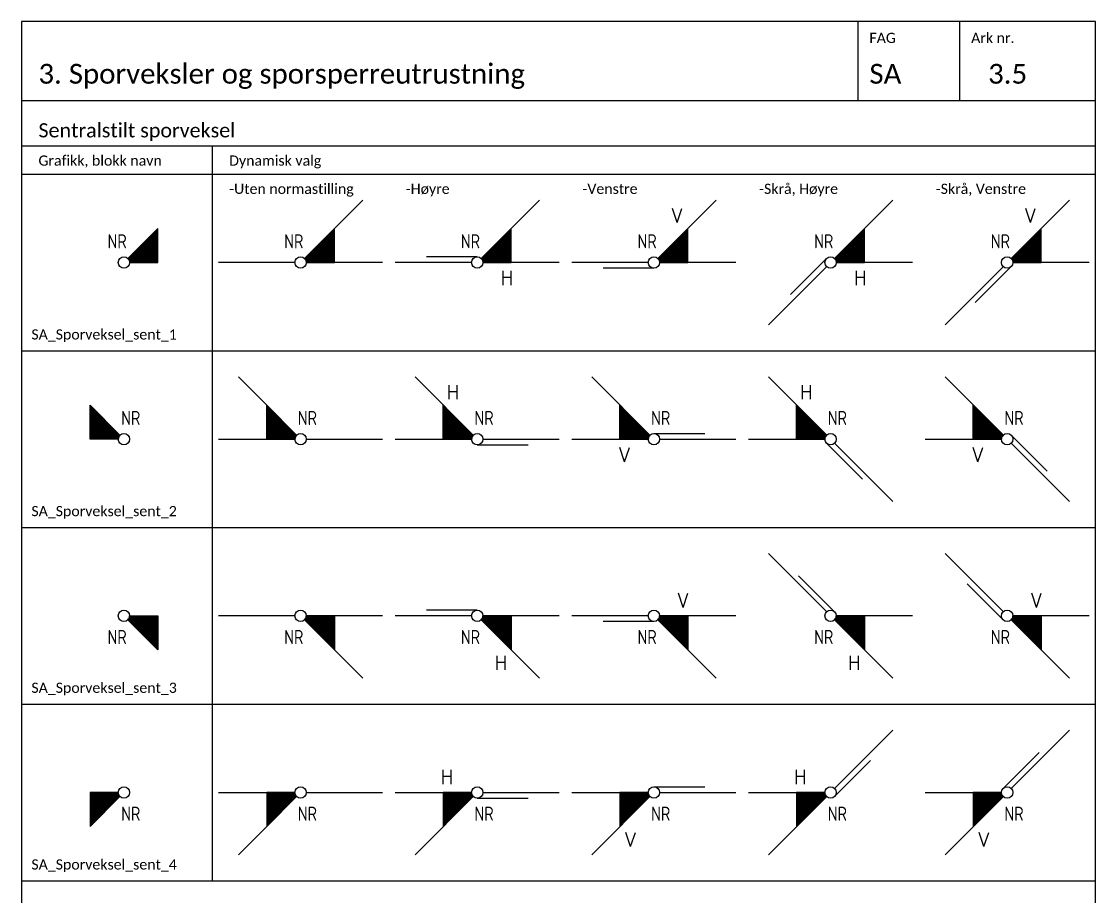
# Model space of a CAD drawing. Header units: millimetres. Extents: x -210 to 2500, y -2763 to 277.
# Drawn here: x 840 to 1030, y -491.8 to -337 of the extents above; entities that cross this region are included whole.
import ezdxf
from ezdxf.enums import TextEntityAlignment as Align

# ---------------------------------------------------------------- set-up
doc = ezdxf.new("R2010")
doc.units = ezdxf.units.MM
for name, color, linetype in [('RAMME', 5, 'Continuous'), ('RAMME SYMBOLER', 4, 'Continuous'), ('RAMME TEKST', 7, 'Continuous'), ('SIG-SPOR enlinje', 5, 'Continuous'), ('SIG-Sporveksler', 2, 'Continuous'), ('SIG_ATT_Tekst25', 2, 'Continuous')]:
    doc.layers.add(name, color=color, linetype=linetype)
doc.layers.add('Wipeout', color=7, linetype='Continuous', true_color=0xfffefd)
doc.styles.add('Calibri', font='calibri.ttf')
doc.styles.add('ISOCP', font='isocp.shx', dxfattribs={"width": 0.9})

# ---------------------------------------------------------------- blocks, each defined once
blk = doc.blocks.new('*U27')
at = {"linetype": 'ByBlock', "lineweight": -2}
h = blk.add_hatch(color=0, dxfattribs=at)
h.dxf.hatch_style = 1
edge = h.paths.add_edge_path()
edge.add_line((1, 0), (6, 0))
edge.add_line((6, 0), (6, 6))
edge.add_line((6, 6), (0.71, 0.71))
edge.add_arc((0, 0), 1, 0, 45, ccw=False)
at = {"color": 0, "linetype": 'ByBlock', "lineweight": -2}
for points in [[(1, 0), (6, 0), (6, 6), (0.71, 0.71, -0.198912), (1, 0)], [(1.1, 0.1), (5.9, 0.1), (5.9, 5.76), (0.85, 0.7, -0.151986)], [(1.18, 0.2), (5.8, 0.2), (5.8, 5.52), (0.98, 0.7, -0.113104)], [(1.26, 0.3), (5.7, 0.3), (5.7, 5.28), (1.11, 0.68, -0.080086)], [(1.34, 0.4), (5.6, 0.4), (5.6, 5.03), (1.23, 0.67, -0.051519)], [(1.41, 0.5), (5.5, 0.5), (5.5, 4.79), (1.35, 0.65, -0.026437)], [(1.48, 0.6), (5.4, 0.6), (5.4, 4.55), (1.47, 0.62, -0.004151)]]:
    blk.add_lwpolyline(points, format="xyb", close=True, dxfattribs=at)
for points in [[(1.69, 0.7), (5.3, 0.7), (5.3, 4.31)], [(1.93, 0.8), (5.2, 0.8), (5.2, 4.07)], [(2.17, 0.9), (5.1, 0.9), (5.1, 3.83)], [(2.41, 1), (5, 1), (5, 3.59)], [(2.66, 1.1), (4.9, 1.1), (4.9, 3.34)], [(2.9, 1.2), (4.8, 1.2), (4.8, 3.1)], [(3.14, 1.3), (4.7, 1.3), (4.7, 2.86)], [(3.38, 1.4), (4.6, 1.4), (4.6, 2.62)], [(3.62, 1.5), (4.5, 1.5), (4.5, 2.38)], [(3.86, 1.6), (4.4, 1.6), (4.4, 2.14)], [(4.1, 1.7), (4.3, 1.7), (4.3, 1.9)]]:
    blk.add_lwpolyline(points, close=True, dxfattribs=at)
blk = doc.blocks.new('*U293')
at = {"layer": 'SIG_ATT_Tekst25', "linetype": 'ByBlock', "lineweight": -2, "style": 'ISOCP', "width": 0.9}
blk.add_attdef('NR', text='', height=2.5, dxfattribs=at).set_placement((0.5, 2.5), align=Align.RIGHT)
blk.add_wipeout([(-1, 0), (-0.99, 0.13), (-0.97, 0.26), (-0.92, 0.38), (-0.87, 0.5), (-0.79, 0.61), (-0.71, 0.71), (-0.61, 0.79), (-0.5, 0.87), (-0.38, 0.92), (-0.26, 0.97), (-0.13, 0.99), (0, 1), (0.13, 0.99), (0.26, 0.97), (0.38, 0.92), (0.5, 0.87), (0.61, 0.79), (0.71, 0.71), (0.79, 0.61), (0.87, 0.5), (0.92, 0.38), (0.97, 0.26), (0.99, 0.13), (1, 0), (0.99, -0.13), (0.97, -0.26), (0.92, -0.38), (0.87, -0.5), (0.79, -0.61), (0.71, -0.71), (0.61, -0.79), (0.5, -0.87), (0.38, -0.92), (0.26, -0.97), (0.13, -0.99), (0, -1), (-0.13, -0.99), (-0.26, -0.97), (-0.38, -0.92), (-0.5, -0.87), (-0.61, -0.79), (-0.71, -0.71), (-0.79, -0.61), (-0.87, -0.5), (-0.92, -0.38), (-0.97, -0.26), (-0.99, -0.13)]).dxf.layer = 'Wipeout'
at = {"color": 0, "linetype": 'ByBlock', "lineweight": -2}
blk.add_circle((0, 0), 1, dxfattribs=at)
blk.add_blockref('*U27', (0, 0), dxfattribs=at)
blk = doc.blocks.new('*U289')
at = {"color": 0, "linetype": 'ByBlock', "lineweight": -2}
for p, q in [((4.61, -4), (4.61, -1.5)), ((6, -4), (6, -1.5)), ((4.61, -2.61), (6, -2.61))]:
    blk.add_line(p, q, dxfattribs=at)
at = {"layer": 'SIG_ATT_Tekst25', "linetype": 'ByBlock', "lineweight": -2, "style": 'ISOCP', "width": 0.9}
blk.add_attdef('NR', text='', height=2.5, dxfattribs=at).set_placement((0.5, 2.5), align=Align.RIGHT)
blk.add_wipeout([(-1, 0), (-0.99, 0.13), (-0.97, 0.26), (-0.92, 0.38), (-0.87, 0.5), (-0.79, 0.61), (-0.71, 0.71), (-0.61, 0.79), (-0.5, 0.87), (-0.38, 0.92), (-0.26, 0.97), (-0.13, 0.99), (0, 1), (0.13, 0.99), (0.26, 0.97), (0.38, 0.92), (0.5, 0.87), (0.61, 0.79), (0.71, 0.71), (0.79, 0.61), (0.87, 0.5), (0.92, 0.38), (0.97, 0.26), (0.99, 0.13), (1, 0), (0.99, -0.13), (0.97, -0.26), (0.92, -0.38), (0.87, -0.5), (0.79, -0.61), (0.71, -0.71), (0.61, -0.79), (0.5, -0.87), (0.38, -0.92), (0.26, -0.97), (0.13, -0.99), (0, -1), (-0.13, -0.99), (-0.26, -0.97), (-0.38, -0.92), (-0.5, -0.87), (-0.61, -0.79), (-0.71, -0.71), (-0.79, -0.61), (-0.87, -0.5), (-0.92, -0.38), (-0.97, -0.26), (-0.99, -0.13)]).dxf.layer = 'Wipeout'
at = {"color": 0, "linetype": 'ByBlock', "lineweight": -2}
blk.add_line((0, 1), (-9, 1), dxfattribs=at)
blk.add_circle((0, 0), 1, dxfattribs=at)
blk.add_blockref('*U27', (0, 0), dxfattribs=at)
blk = doc.blocks.new('*U290')
at = {"color": 0, "linetype": 'ByBlock', "lineweight": -2}
for q in [(3.27, 9.56), (4.94, 9.56)]:
    blk.add_line((4.11, 7.06), q, dxfattribs=at)
at = {"layer": 'SIG_ATT_Tekst25', "linetype": 'ByBlock', "lineweight": -2, "style": 'ISOCP', "width": 0.9}
blk.add_attdef('NR', text='', height=2.5, dxfattribs=at).set_placement((0.5, 2.5), align=Align.RIGHT)
blk.add_wipeout([(-1, 0), (-0.99, 0.13), (-0.97, 0.26), (-0.92, 0.38), (-0.87, 0.5), (-0.79, 0.61), (-0.71, 0.71), (-0.61, 0.79), (-0.5, 0.87), (-0.38, 0.92), (-0.26, 0.97), (-0.13, 0.99), (0, 1), (0.13, 0.99), (0.26, 0.97), (0.38, 0.92), (0.5, 0.87), (0.61, 0.79), (0.71, 0.71), (0.79, 0.61), (0.87, 0.5), (0.92, 0.38), (0.97, 0.26), (0.99, 0.13), (1, 0), (0.99, -0.13), (0.97, -0.26), (0.92, -0.38), (0.87, -0.5), (0.79, -0.61), (0.71, -0.71), (0.61, -0.79), (0.5, -0.87), (0.38, -0.92), (0.26, -0.97), (0.13, -0.99), (0, -1), (-0.13, -0.99), (-0.26, -0.97), (-0.38, -0.92), (-0.5, -0.87), (-0.61, -0.79), (-0.71, -0.71), (-0.79, -0.61), (-0.87, -0.5), (-0.92, -0.38), (-0.97, -0.26), (-0.99, -0.13)]).dxf.layer = 'Wipeout'
at = {"color": 0, "linetype": 'ByBlock', "lineweight": -2}
blk.add_line((0, -1), (-9, -1), dxfattribs=at)
blk.add_circle((0, 0), 1, dxfattribs=at)
blk.add_blockref('*U27', (0, 0), dxfattribs=at)
blk = doc.blocks.new('*U291')
at = {"color": 0, "linetype": 'ByBlock', "lineweight": -2}
for p, q in [((4.61, -4), (4.61, -1.5)), ((6, -4), (6, -1.5)), ((4.61, -2.61), (6, -2.61))]:
    blk.add_line(p, q, dxfattribs=at)
at = {"layer": 'SIG_ATT_Tekst25', "linetype": 'ByBlock', "lineweight": -2, "style": 'ISOCP', "width": 0.9}
blk.add_attdef('NR', text='', height=2.5, dxfattribs=at).set_placement((0.5, 2.5), align=Align.RIGHT)
blk.add_wipeout([(-1, 0), (-0.99, 0.13), (-0.97, 0.26), (-0.92, 0.38), (-0.87, 0.5), (-0.79, 0.61), (-0.71, 0.71), (-0.61, 0.79), (-0.5, 0.87), (-0.38, 0.92), (-0.26, 0.97), (-0.13, 0.99), (0, 1), (0.13, 0.99), (0.26, 0.97), (0.38, 0.92), (0.5, 0.87), (0.61, 0.79), (0.71, 0.71), (0.79, 0.61), (0.87, 0.5), (0.92, 0.38), (0.97, 0.26), (0.99, 0.13), (1, 0), (0.99, -0.13), (0.97, -0.26), (0.92, -0.38), (0.87, -0.5), (0.79, -0.61), (0.71, -0.71), (0.61, -0.79), (0.5, -0.87), (0.38, -0.92), (0.26, -0.97), (0.13, -0.99), (0, -1), (-0.13, -0.99), (-0.26, -0.97), (-0.38, -0.92), (-0.5, -0.87), (-0.61, -0.79), (-0.71, -0.71), (-0.79, -0.61), (-0.87, -0.5), (-0.92, -0.38), (-0.97, -0.26), (-0.99, -0.13)]).dxf.layer = 'Wipeout'
at = {"color": 0, "linetype": 'ByBlock', "lineweight": -2}
blk.add_line((-0.71, 0.71), (-7.07, -5.66), dxfattribs=at)
blk.add_circle((0, 0), 1, dxfattribs=at)
blk.add_blockref('*U27', (0, 0), dxfattribs=at)
blk = doc.blocks.new('*U292')
at = {"color": 0, "linetype": 'ByBlock', "lineweight": -2}
for q in [(3.27, 9.56), (4.94, 9.56)]:
    blk.add_line((4.11, 7.06), q, dxfattribs=at)
at = {"layer": 'SIG_ATT_Tekst25', "linetype": 'ByBlock', "lineweight": -2, "style": 'ISOCP', "width": 0.9}
blk.add_attdef('NR', text='', height=2.5, dxfattribs=at).set_placement((0.5, 2.5), align=Align.RIGHT)
blk.add_wipeout([(-1, 0), (-0.99, 0.13), (-0.97, 0.26), (-0.92, 0.38), (-0.87, 0.5), (-0.79, 0.61), (-0.71, 0.71), (-0.61, 0.79), (-0.5, 0.87), (-0.38, 0.92), (-0.26, 0.97), (-0.13, 0.99), (0, 1), (0.13, 0.99), (0.26, 0.97), (0.38, 0.92), (0.5, 0.87), (0.61, 0.79), (0.71, 0.71), (0.79, 0.61), (0.87, 0.5), (0.92, 0.38), (0.97, 0.26), (0.99, 0.13), (1, 0), (0.99, -0.13), (0.97, -0.26), (0.92, -0.38), (0.87, -0.5), (0.79, -0.61), (0.71, -0.71), (0.61, -0.79), (0.5, -0.87), (0.38, -0.92), (0.26, -0.97), (0.13, -0.99), (0, -1), (-0.13, -0.99), (-0.26, -0.97), (-0.38, -0.92), (-0.5, -0.87), (-0.61, -0.79), (-0.71, -0.71), (-0.79, -0.61), (-0.87, -0.5), (-0.92, -0.38), (-0.97, -0.26), (-0.99, -0.13)]).dxf.layer = 'Wipeout'
at = {"color": 0, "linetype": 'ByBlock', "lineweight": -2}
blk.add_line((0.71, -0.71), (-5.66, -7.07), dxfattribs=at)
blk.add_circle((0, 0), 1, dxfattribs=at)
blk.add_blockref('*U27', (0, 0), dxfattribs=at)
blk = doc.blocks.new('*U28')
at = {"linetype": 'ByBlock', "lineweight": -2}
h = blk.add_hatch(color=0, dxfattribs=at)
h.dxf.hatch_style = 1
edge = h.paths.add_edge_path()
edge.add_line((1, 0), (6, 0))
edge.add_line((6, 0), (6, 6))
edge.add_line((6, 6), (0.71, 0.71))
edge.add_arc((0, 0), 1, 0, 45, ccw=False)
at = {"color": 0, "linetype": 'ByBlock', "lineweight": -2}
for points in [[(1, 0), (6, 0), (6, 6), (0.71, 0.71, -0.198912), (1, 0)], [(1.1, 0.1), (5.9, 0.1), (5.9, 5.76), (0.85, 0.7, -0.151986)], [(1.18, 0.2), (5.8, 0.2), (5.8, 5.52), (0.98, 0.7, -0.113104)], [(1.26, 0.3), (5.7, 0.3), (5.7, 5.28), (1.11, 0.68, -0.080086)], [(1.34, 0.4), (5.6, 0.4), (5.6, 5.03), (1.23, 0.67, -0.051519)], [(1.41, 0.5), (5.5, 0.5), (5.5, 4.79), (1.35, 0.65, -0.026437)], [(1.48, 0.6), (5.4, 0.6), (5.4, 4.55), (1.47, 0.62, -0.004151)]]:
    blk.add_lwpolyline(points, format="xyb", close=True, dxfattribs=at)
for points in [[(1.69, 0.7), (5.3, 0.7), (5.3, 4.31)], [(1.93, 0.8), (5.2, 0.8), (5.2, 4.07)], [(2.17, 0.9), (5.1, 0.9), (5.1, 3.83)], [(2.41, 1), (5, 1), (5, 3.59)], [(2.66, 1.1), (4.9, 1.1), (4.9, 3.34)], [(2.9, 1.2), (4.8, 1.2), (4.8, 3.1)], [(3.14, 1.3), (4.7, 1.3), (4.7, 2.86)], [(3.38, 1.4), (4.6, 1.4), (4.6, 2.62)], [(3.62, 1.5), (4.5, 1.5), (4.5, 2.38)], [(3.86, 1.6), (4.4, 1.6), (4.4, 2.14)], [(4.1, 1.7), (4.3, 1.7), (4.3, 1.9)]]:
    blk.add_lwpolyline(points, close=True, dxfattribs=at)
blk = doc.blocks.new('*U298')
at = {"layer": 'SIG_ATT_Tekst25', "linetype": 'ByBlock', "lineweight": -2, "style": 'ISOCP', "width": 0.9}
blk.add_attdef('NR', (-0.5, 2.5), '', height=2.5, dxfattribs=at)
blk.add_wipeout([(-1, 0), (-0.99, 0.13), (-0.97, 0.26), (-0.92, 0.38), (-0.87, 0.5), (-0.79, 0.61), (-0.71, 0.71), (-0.61, 0.79), (-0.5, 0.87), (-0.38, 0.92), (-0.26, 0.97), (-0.13, 0.99), (0, 1), (0.13, 0.99), (0.26, 0.97), (0.38, 0.92), (0.5, 0.87), (0.61, 0.79), (0.71, 0.71), (0.79, 0.61), (0.87, 0.5), (0.92, 0.38), (0.97, 0.26), (0.99, 0.13), (1, 0), (0.99, -0.13), (0.97, -0.26), (0.92, -0.38), (0.87, -0.5), (0.79, -0.61), (0.71, -0.71), (0.61, -0.79), (0.5, -0.87), (0.38, -0.92), (0.26, -0.97), (0.13, -0.99), (0, -1), (-0.13, -0.99), (-0.26, -0.97), (-0.38, -0.92), (-0.5, -0.87), (-0.61, -0.79), (-0.71, -0.71), (-0.79, -0.61), (-0.87, -0.5), (-0.92, -0.38), (-0.97, -0.26), (-0.99, -0.13)]).dxf.layer = 'Wipeout'
at = {"color": 0, "linetype": 'ByBlock', "lineweight": -2}
blk.add_circle((0, 0), 1, dxfattribs=at)
at = {"color": 0, "linetype": 'ByBlock', "lineweight": -2, "xscale": -1}
blk.add_blockref('*U28', (0, 0), dxfattribs=at)
blk = doc.blocks.new('*U297')
at = {"color": 0, "linetype": 'ByBlock', "lineweight": -2}
for p, q in [((-4.94, 7.06), (-4.94, 9.56)), ((-3.55, 7.06), (-3.55, 9.56)), ((-4.94, 8.45), (-3.55, 8.45))]:
    blk.add_line(p, q, dxfattribs=at)
at = {"layer": 'SIG_ATT_Tekst25', "linetype": 'ByBlock', "lineweight": -2, "style": 'ISOCP', "width": 0.9}
blk.add_attdef('NR', (-0.5, 2.5), '', height=2.5, dxfattribs=at)
blk.add_wipeout([(-1, 0), (-0.99, 0.13), (-0.97, 0.26), (-0.92, 0.38), (-0.87, 0.5), (-0.79, 0.61), (-0.71, 0.71), (-0.61, 0.79), (-0.5, 0.87), (-0.38, 0.92), (-0.26, 0.97), (-0.13, 0.99), (0, 1), (0.13, 0.99), (0.26, 0.97), (0.38, 0.92), (0.5, 0.87), (0.61, 0.79), (0.71, 0.71), (0.79, 0.61), (0.87, 0.5), (0.92, 0.38), (0.97, 0.26), (0.99, 0.13), (1, 0), (0.99, -0.13), (0.97, -0.26), (0.92, -0.38), (0.87, -0.5), (0.79, -0.61), (0.71, -0.71), (0.61, -0.79), (0.5, -0.87), (0.38, -0.92), (0.26, -0.97), (0.13, -0.99), (0, -1), (-0.13, -0.99), (-0.26, -0.97), (-0.38, -0.92), (-0.5, -0.87), (-0.61, -0.79), (-0.71, -0.71), (-0.79, -0.61), (-0.87, -0.5), (-0.92, -0.38), (-0.97, -0.26), (-0.99, -0.13)]).dxf.layer = 'Wipeout'
at = {"color": 0, "linetype": 'ByBlock', "lineweight": -2}
blk.add_line((0, -1), (9, -1), dxfattribs=at)
blk.add_circle((0, 0), 1, dxfattribs=at)
at = {"color": 0, "linetype": 'ByBlock', "lineweight": -2, "xscale": -1}
blk.add_blockref('*U28', (0, 0), dxfattribs=at)
blk = doc.blocks.new('*U296')
at = {"color": 0, "linetype": 'ByBlock', "lineweight": -2}
for q in [(-6, -1.5), (-4.33, -1.5)]:
    blk.add_line((-5.17, -4), q, dxfattribs=at)
at = {"layer": 'SIG_ATT_Tekst25', "linetype": 'ByBlock', "lineweight": -2, "style": 'ISOCP', "width": 0.9}
blk.add_attdef('NR', (-0.5, 2.5), '', height=2.5, dxfattribs=at)
blk.add_wipeout([(-1, 0), (-0.99, 0.13), (-0.97, 0.26), (-0.92, 0.38), (-0.87, 0.5), (-0.79, 0.61), (-0.71, 0.71), (-0.61, 0.79), (-0.5, 0.87), (-0.38, 0.92), (-0.26, 0.97), (-0.13, 0.99), (0, 1), (0.13, 0.99), (0.26, 0.97), (0.38, 0.92), (0.5, 0.87), (0.61, 0.79), (0.71, 0.71), (0.79, 0.61), (0.87, 0.5), (0.92, 0.38), (0.97, 0.26), (0.99, 0.13), (1, 0), (0.99, -0.13), (0.97, -0.26), (0.92, -0.38), (0.87, -0.5), (0.79, -0.61), (0.71, -0.71), (0.61, -0.79), (0.5, -0.87), (0.38, -0.92), (0.26, -0.97), (0.13, -0.99), (0, -1), (-0.13, -0.99), (-0.26, -0.97), (-0.38, -0.92), (-0.5, -0.87), (-0.61, -0.79), (-0.71, -0.71), (-0.79, -0.61), (-0.87, -0.5), (-0.92, -0.38), (-0.97, -0.26), (-0.99, -0.13)]).dxf.layer = 'Wipeout'
at = {"color": 0, "linetype": 'ByBlock', "lineweight": -2}
blk.add_line((0, 1), (9, 1), dxfattribs=at)
blk.add_circle((0, 0), 1, dxfattribs=at)
at = {"color": 0, "linetype": 'ByBlock', "lineweight": -2, "xscale": -1}
blk.add_blockref('*U28', (0, 0), dxfattribs=at)
blk = doc.blocks.new('*U295')
at = {"color": 0, "linetype": 'ByBlock', "lineweight": -2}
for p, q in [((-4.94, 7.06), (-4.94, 9.56)), ((-3.55, 7.06), (-3.55, 9.56)), ((-4.94, 8.45), (-3.55, 8.45))]:
    blk.add_line(p, q, dxfattribs=at)
at = {"layer": 'SIG_ATT_Tekst25', "linetype": 'ByBlock', "lineweight": -2, "style": 'ISOCP', "width": 0.9}
blk.add_attdef('NR', (-0.5, 2.5), '', height=2.5, dxfattribs=at)
blk.add_wipeout([(-1, 0), (-0.99, 0.13), (-0.97, 0.26), (-0.92, 0.38), (-0.87, 0.5), (-0.79, 0.61), (-0.71, 0.71), (-0.61, 0.79), (-0.5, 0.87), (-0.38, 0.92), (-0.26, 0.97), (-0.13, 0.99), (0, 1), (0.13, 0.99), (0.26, 0.97), (0.38, 0.92), (0.5, 0.87), (0.61, 0.79), (0.71, 0.71), (0.79, 0.61), (0.87, 0.5), (0.92, 0.38), (0.97, 0.26), (0.99, 0.13), (1, 0), (0.99, -0.13), (0.97, -0.26), (0.92, -0.38), (0.87, -0.5), (0.79, -0.61), (0.71, -0.71), (0.61, -0.79), (0.5, -0.87), (0.38, -0.92), (0.26, -0.97), (0.13, -0.99), (0, -1), (-0.13, -0.99), (-0.26, -0.97), (-0.38, -0.92), (-0.5, -0.87), (-0.61, -0.79), (-0.71, -0.71), (-0.79, -0.61), (-0.87, -0.5), (-0.92, -0.38), (-0.97, -0.26), (-0.99, -0.13)]).dxf.layer = 'Wipeout'
at = {"color": 0, "linetype": 'ByBlock', "lineweight": -2}
blk.add_line((-0.71, -0.71), (5.66, -7.07), dxfattribs=at)
blk.add_circle((0, 0), 1, dxfattribs=at)
at = {"color": 0, "linetype": 'ByBlock', "lineweight": -2, "xscale": -1}
blk.add_blockref('*U28', (0, 0), dxfattribs=at)
blk = doc.blocks.new('*U294')
at = {"color": 0, "linetype": 'ByBlock', "lineweight": -2}
for q in [(-6, -1.5), (-4.33, -1.5)]:
    blk.add_line((-5.17, -4), q, dxfattribs=at)
at = {"layer": 'SIG_ATT_Tekst25', "linetype": 'ByBlock', "lineweight": -2, "style": 'ISOCP', "width": 0.9}
blk.add_attdef('NR', (-0.5, 2.5), '', height=2.5, dxfattribs=at)
blk.add_wipeout([(-1, 0), (-0.99, 0.13), (-0.97, 0.26), (-0.92, 0.38), (-0.87, 0.5), (-0.79, 0.61), (-0.71, 0.71), (-0.61, 0.79), (-0.5, 0.87), (-0.38, 0.92), (-0.26, 0.97), (-0.13, 0.99), (0, 1), (0.13, 0.99), (0.26, 0.97), (0.38, 0.92), (0.5, 0.87), (0.61, 0.79), (0.71, 0.71), (0.79, 0.61), (0.87, 0.5), (0.92, 0.38), (0.97, 0.26), (0.99, 0.13), (1, 0), (0.99, -0.13), (0.97, -0.26), (0.92, -0.38), (0.87, -0.5), (0.79, -0.61), (0.71, -0.71), (0.61, -0.79), (0.5, -0.87), (0.38, -0.92), (0.26, -0.97), (0.13, -0.99), (0, -1), (-0.13, -0.99), (-0.26, -0.97), (-0.38, -0.92), (-0.5, -0.87), (-0.61, -0.79), (-0.71, -0.71), (-0.79, -0.61), (-0.87, -0.5), (-0.92, -0.38), (-0.97, -0.26), (-0.99, -0.13)]).dxf.layer = 'Wipeout'
at = {"color": 0, "linetype": 'ByBlock', "lineweight": -2}
blk.add_line((0.71, 0.71), (7.07, -5.66), dxfattribs=at)
blk.add_circle((0, 0), 1, dxfattribs=at)
at = {"color": 0, "linetype": 'ByBlock', "lineweight": -2, "xscale": -1}
blk.add_blockref('*U28', (0, 0), dxfattribs=at)
blk = doc.blocks.new('*U29')
at = {"linetype": 'ByBlock', "lineweight": -2}
h = blk.add_hatch(color=0, dxfattribs=at)
h.dxf.hatch_style = 1
edge = h.paths.add_edge_path()
edge.add_line((1, 0), (6, 0))
edge.add_line((6, 0), (6, 6))
edge.add_line((6, 6), (0.71, 0.71))
edge.add_arc((0, 0), 1, 0, 45, ccw=False)
at = {"color": 0, "linetype": 'ByBlock', "lineweight": -2}
for points in [[(1, 0), (6, 0), (6, 6), (0.71, 0.71, -0.198912), (1, 0)], [(1.1, 0.1), (5.9, 0.1), (5.9, 5.76), (0.85, 0.7, -0.151986)], [(1.18, 0.2), (5.8, 0.2), (5.8, 5.52), (0.98, 0.7, -0.113104)], [(1.26, 0.3), (5.7, 0.3), (5.7, 5.28), (1.11, 0.68, -0.080086)], [(1.34, 0.4), (5.6, 0.4), (5.6, 5.03), (1.23, 0.67, -0.051519)], [(1.41, 0.5), (5.5, 0.5), (5.5, 4.79), (1.35, 0.65, -0.026437)], [(1.48, 0.6), (5.4, 0.6), (5.4, 4.55), (1.47, 0.62, -0.004151)]]:
    blk.add_lwpolyline(points, format="xyb", close=True, dxfattribs=at)
for points in [[(1.69, 0.7), (5.3, 0.7), (5.3, 4.31)], [(1.93, 0.8), (5.2, 0.8), (5.2, 4.07)], [(2.17, 0.9), (5.1, 0.9), (5.1, 3.83)], [(2.41, 1), (5, 1), (5, 3.59)], [(2.66, 1.1), (4.9, 1.1), (4.9, 3.34)], [(2.9, 1.2), (4.8, 1.2), (4.8, 3.1)], [(3.14, 1.3), (4.7, 1.3), (4.7, 2.86)], [(3.38, 1.4), (4.6, 1.4), (4.6, 2.62)], [(3.62, 1.5), (4.5, 1.5), (4.5, 2.38)], [(3.86, 1.6), (4.4, 1.6), (4.4, 2.14)], [(4.1, 1.7), (4.3, 1.7), (4.3, 1.9)]]:
    blk.add_lwpolyline(points, close=True, dxfattribs=at)
blk = doc.blocks.new('*U303')
at = {"layer": 'SIG_ATT_Tekst25', "linetype": 'ByBlock', "lineweight": -2, "style": 'ISOCP', "width": 0.9}
blk.add_attdef('NR', text='', height=2.5, dxfattribs=at).set_placement((0.5, -5), align=Align.RIGHT)
blk.add_wipeout([(-1, 0), (-0.99, 0.13), (-0.97, 0.26), (-0.92, 0.38), (-0.87, 0.5), (-0.79, 0.61), (-0.71, 0.71), (-0.61, 0.79), (-0.5, 0.87), (-0.38, 0.92), (-0.26, 0.97), (-0.13, 0.99), (0, 1), (0.13, 0.99), (0.26, 0.97), (0.38, 0.92), (0.5, 0.87), (0.61, 0.79), (0.71, 0.71), (0.79, 0.61), (0.87, 0.5), (0.92, 0.38), (0.97, 0.26), (0.99, 0.13), (1, 0), (0.99, -0.13), (0.97, -0.26), (0.92, -0.38), (0.87, -0.5), (0.79, -0.61), (0.71, -0.71), (0.61, -0.79), (0.5, -0.87), (0.38, -0.92), (0.26, -0.97), (0.13, -0.99), (0, -1), (-0.13, -0.99), (-0.26, -0.97), (-0.38, -0.92), (-0.5, -0.87), (-0.61, -0.79), (-0.71, -0.71), (-0.79, -0.61), (-0.87, -0.5), (-0.92, -0.38), (-0.97, -0.26), (-0.99, -0.13)]).dxf.layer = 'Wipeout'
at = {"color": 0, "linetype": 'ByBlock', "lineweight": -2}
blk.add_circle((0, 0), 1, dxfattribs=at)
at = {"color": 0, "linetype": 'ByBlock', "lineweight": -2, "xscale": -1, "rotation": 180}
blk.add_blockref('*U29', (0, 0), dxfattribs=at)
blk = doc.blocks.new('*U300')
at = {"color": 0, "linetype": 'ByBlock', "lineweight": -2}
for p, q in [((3.55, -9.56), (3.55, -7.06)), ((4.94, -9.56), (4.94, -7.06)), ((3.55, -8.17), (4.94, -8.17))]:
    blk.add_line(p, q, dxfattribs=at)
at = {"layer": 'SIG_ATT_Tekst25', "linetype": 'ByBlock', "lineweight": -2, "style": 'ISOCP', "width": 0.9}
blk.add_attdef('NR', text='', height=2.5, dxfattribs=at).set_placement((0.5, -5), align=Align.RIGHT)
blk.add_wipeout([(-1, 0), (-0.99, 0.13), (-0.97, 0.26), (-0.92, 0.38), (-0.87, 0.5), (-0.79, 0.61), (-0.71, 0.71), (-0.61, 0.79), (-0.5, 0.87), (-0.38, 0.92), (-0.26, 0.97), (-0.13, 0.99), (0, 1), (0.13, 0.99), (0.26, 0.97), (0.38, 0.92), (0.5, 0.87), (0.61, 0.79), (0.71, 0.71), (0.79, 0.61), (0.87, 0.5), (0.92, 0.38), (0.97, 0.26), (0.99, 0.13), (1, 0), (0.99, -0.13), (0.97, -0.26), (0.92, -0.38), (0.87, -0.5), (0.79, -0.61), (0.71, -0.71), (0.61, -0.79), (0.5, -0.87), (0.38, -0.92), (0.26, -0.97), (0.13, -0.99), (0, -1), (-0.13, -0.99), (-0.26, -0.97), (-0.38, -0.92), (-0.5, -0.87), (-0.61, -0.79), (-0.71, -0.71), (-0.79, -0.61), (-0.87, -0.5), (-0.92, -0.38), (-0.97, -0.26), (-0.99, -0.13)]).dxf.layer = 'Wipeout'
at = {"color": 0, "linetype": 'ByBlock', "lineweight": -2}
blk.add_line((0, 1), (-9, 1), dxfattribs=at)
blk.add_circle((0, 0), 1, dxfattribs=at)
at = {"color": 0, "linetype": 'ByBlock', "lineweight": -2, "xscale": -1, "rotation": 180}
blk.add_blockref('*U29', (0, 0), dxfattribs=at)
blk = doc.blocks.new('*U299')
at = {"color": 0, "linetype": 'ByBlock', "lineweight": -2}
for q in [(4.33, 4), (6, 4)]:
    blk.add_line((5.17, 1.5), q, dxfattribs=at)
at = {"layer": 'SIG_ATT_Tekst25', "linetype": 'ByBlock', "lineweight": -2, "style": 'ISOCP', "width": 0.9}
blk.add_attdef('NR', text='', height=2.5, dxfattribs=at).set_placement((0.5, -5), align=Align.RIGHT)
blk.add_wipeout([(-1, 0), (-0.99, 0.13), (-0.97, 0.26), (-0.92, 0.38), (-0.87, 0.5), (-0.79, 0.61), (-0.71, 0.71), (-0.61, 0.79), (-0.5, 0.87), (-0.38, 0.92), (-0.26, 0.97), (-0.13, 0.99), (0, 1), (0.13, 0.99), (0.26, 0.97), (0.38, 0.92), (0.5, 0.87), (0.61, 0.79), (0.71, 0.71), (0.79, 0.61), (0.87, 0.5), (0.92, 0.38), (0.97, 0.26), (0.99, 0.13), (1, 0), (0.99, -0.13), (0.97, -0.26), (0.92, -0.38), (0.87, -0.5), (0.79, -0.61), (0.71, -0.71), (0.61, -0.79), (0.5, -0.87), (0.38, -0.92), (0.26, -0.97), (0.13, -0.99), (0, -1), (-0.13, -0.99), (-0.26, -0.97), (-0.38, -0.92), (-0.5, -0.87), (-0.61, -0.79), (-0.71, -0.71), (-0.79, -0.61), (-0.87, -0.5), (-0.92, -0.38), (-0.97, -0.26), (-0.99, -0.13)]).dxf.layer = 'Wipeout'
at = {"color": 0, "linetype": 'ByBlock', "lineweight": -2}
blk.add_line((0, -1), (-9, -1), dxfattribs=at)
blk.add_circle((0, 0), 1, dxfattribs=at)
at = {"color": 0, "linetype": 'ByBlock', "lineweight": -2, "xscale": -1, "rotation": 180}
blk.add_blockref('*U29', (0, 0), dxfattribs=at)
blk = doc.blocks.new('*U301')
at = {"color": 0, "linetype": 'ByBlock', "lineweight": -2}
for p, q in [((3.55, -9.56), (3.55, -7.06)), ((4.94, -9.56), (4.94, -7.06)), ((3.55, -8.17), (4.94, -8.17))]:
    blk.add_line(p, q, dxfattribs=at)
at = {"layer": 'SIG_ATT_Tekst25', "linetype": 'ByBlock', "lineweight": -2, "style": 'ISOCP', "width": 0.9}
blk.add_attdef('NR', text='', height=2.5, dxfattribs=at).set_placement((0.5, -5), align=Align.RIGHT)
blk.add_wipeout([(-1, 0), (-0.99, 0.13), (-0.97, 0.26), (-0.92, 0.38), (-0.87, 0.5), (-0.79, 0.61), (-0.71, 0.71), (-0.61, 0.79), (-0.5, 0.87), (-0.38, 0.92), (-0.26, 0.97), (-0.13, 0.99), (0, 1), (0.13, 0.99), (0.26, 0.97), (0.38, 0.92), (0.5, 0.87), (0.61, 0.79), (0.71, 0.71), (0.79, 0.61), (0.87, 0.5), (0.92, 0.38), (0.97, 0.26), (0.99, 0.13), (1, 0), (0.99, -0.13), (0.97, -0.26), (0.92, -0.38), (0.87, -0.5), (0.79, -0.61), (0.71, -0.71), (0.61, -0.79), (0.5, -0.87), (0.38, -0.92), (0.26, -0.97), (0.13, -0.99), (0, -1), (-0.13, -0.99), (-0.26, -0.97), (-0.38, -0.92), (-0.5, -0.87), (-0.61, -0.79), (-0.71, -0.71), (-0.79, -0.61), (-0.87, -0.5), (-0.92, -0.38), (-0.97, -0.26), (-0.99, -0.13)]).dxf.layer = 'Wipeout'
at = {"color": 0, "linetype": 'ByBlock', "lineweight": -2}
blk.add_line((0.71, 0.71), (-5.66, 7.07), dxfattribs=at)
blk.add_circle((0, 0), 1, dxfattribs=at)
at = {"color": 0, "linetype": 'ByBlock', "lineweight": -2, "xscale": -1, "rotation": 180}
blk.add_blockref('*U29', (0, 0), dxfattribs=at)
blk = doc.blocks.new('*U302')
at = {"color": 0, "linetype": 'ByBlock', "lineweight": -2}
for q in [(4.33, 4), (6, 4)]:
    blk.add_line((5.17, 1.5), q, dxfattribs=at)
at = {"layer": 'SIG_ATT_Tekst25', "linetype": 'ByBlock', "lineweight": -2, "style": 'ISOCP', "width": 0.9}
blk.add_attdef('NR', text='', height=2.5, dxfattribs=at).set_placement((0.5, -5), align=Align.RIGHT)
blk.add_wipeout([(-1, 0), (-0.99, 0.13), (-0.97, 0.26), (-0.92, 0.38), (-0.87, 0.5), (-0.79, 0.61), (-0.71, 0.71), (-0.61, 0.79), (-0.5, 0.87), (-0.38, 0.92), (-0.26, 0.97), (-0.13, 0.99), (0, 1), (0.13, 0.99), (0.26, 0.97), (0.38, 0.92), (0.5, 0.87), (0.61, 0.79), (0.71, 0.71), (0.79, 0.61), (0.87, 0.5), (0.92, 0.38), (0.97, 0.26), (0.99, 0.13), (1, 0), (0.99, -0.13), (0.97, -0.26), (0.92, -0.38), (0.87, -0.5), (0.79, -0.61), (0.71, -0.71), (0.61, -0.79), (0.5, -0.87), (0.38, -0.92), (0.26, -0.97), (0.13, -0.99), (0, -1), (-0.13, -0.99), (-0.26, -0.97), (-0.38, -0.92), (-0.5, -0.87), (-0.61, -0.79), (-0.71, -0.71), (-0.79, -0.61), (-0.87, -0.5), (-0.92, -0.38), (-0.97, -0.26), (-0.99, -0.13)]).dxf.layer = 'Wipeout'
at = {"color": 0, "linetype": 'ByBlock', "lineweight": -2}
blk.add_line((-0.71, -0.71), (-7.07, 5.66), dxfattribs=at)
blk.add_circle((0, 0), 1, dxfattribs=at)
at = {"color": 0, "linetype": 'ByBlock', "lineweight": -2, "xscale": -1, "rotation": 180}
blk.add_blockref('*U29', (0, 0), dxfattribs=at)
blk = doc.blocks.new('*U30')
at = {"linetype": 'ByBlock', "lineweight": -2}
h = blk.add_hatch(color=0, dxfattribs=at)
h.dxf.hatch_style = 1
edge = h.paths.add_edge_path()
edge.add_line((1, 0), (6, 0))
edge.add_line((6, 0), (6, 6))
edge.add_line((6, 6), (0.71, 0.71))
edge.add_arc((0, 0), 1, 0, 45, ccw=False)
at = {"color": 0, "linetype": 'ByBlock', "lineweight": -2}
for points in [[(1, 0), (6, 0), (6, 6), (0.71, 0.71, -0.198912), (1, 0)], [(1.1, 0.1), (5.9, 0.1), (5.9, 5.76), (0.85, 0.7, -0.151986)], [(1.18, 0.2), (5.8, 0.2), (5.8, 5.52), (0.98, 0.7, -0.113104)], [(1.26, 0.3), (5.7, 0.3), (5.7, 5.28), (1.11, 0.68, -0.080086)], [(1.34, 0.4), (5.6, 0.4), (5.6, 5.03), (1.23, 0.67, -0.051519)], [(1.41, 0.5), (5.5, 0.5), (5.5, 4.79), (1.35, 0.65, -0.026437)], [(1.48, 0.6), (5.4, 0.6), (5.4, 4.55), (1.47, 0.62, -0.004151)]]:
    blk.add_lwpolyline(points, format="xyb", close=True, dxfattribs=at)
for points in [[(1.69, 0.7), (5.3, 0.7), (5.3, 4.31)], [(1.93, 0.8), (5.2, 0.8), (5.2, 4.07)], [(2.17, 0.9), (5.1, 0.9), (5.1, 3.83)], [(2.41, 1), (5, 1), (5, 3.59)], [(2.66, 1.1), (4.9, 1.1), (4.9, 3.34)], [(2.9, 1.2), (4.8, 1.2), (4.8, 3.1)], [(3.14, 1.3), (4.7, 1.3), (4.7, 2.86)], [(3.38, 1.4), (4.6, 1.4), (4.6, 2.62)], [(3.62, 1.5), (4.5, 1.5), (4.5, 2.38)], [(3.86, 1.6), (4.4, 1.6), (4.4, 2.14)], [(4.1, 1.7), (4.3, 1.7), (4.3, 1.9)]]:
    blk.add_lwpolyline(points, close=True, dxfattribs=at)
blk = doc.blocks.new('*U308')
at = {"layer": 'SIG_ATT_Tekst25', "linetype": 'ByBlock', "lineweight": -2, "style": 'ISOCP', "width": 0.9}
blk.add_attdef('NR', (-0.5, -5), '', height=2.5, dxfattribs=at)
blk.add_wipeout([(-1, 0), (-0.99, 0.13), (-0.97, 0.26), (-0.92, 0.38), (-0.87, 0.5), (-0.79, 0.61), (-0.71, 0.71), (-0.61, 0.79), (-0.5, 0.87), (-0.38, 0.92), (-0.26, 0.97), (-0.13, 0.99), (0, 1), (0.13, 0.99), (0.26, 0.97), (0.38, 0.92), (0.5, 0.87), (0.61, 0.79), (0.71, 0.71), (0.79, 0.61), (0.87, 0.5), (0.92, 0.38), (0.97, 0.26), (0.99, 0.13), (1, 0), (0.99, -0.13), (0.97, -0.26), (0.92, -0.38), (0.87, -0.5), (0.79, -0.61), (0.71, -0.71), (0.61, -0.79), (0.5, -0.87), (0.38, -0.92), (0.26, -0.97), (0.13, -0.99), (0, -1), (-0.13, -0.99), (-0.26, -0.97), (-0.38, -0.92), (-0.5, -0.87), (-0.61, -0.79), (-0.71, -0.71), (-0.79, -0.61), (-0.87, -0.5), (-0.92, -0.38), (-0.97, -0.26), (-0.99, -0.13)]).dxf.layer = 'Wipeout'
at = {"color": 0, "linetype": 'ByBlock', "lineweight": -2}
blk.add_circle((0, 0), 1, dxfattribs=at)
at = {"color": 0, "linetype": 'ByBlock', "lineweight": -2, "rotation": 180}
blk.add_blockref('*U30', (0, 0), dxfattribs=at)
blk = doc.blocks.new('*U307')
at = {"color": 0, "linetype": 'ByBlock', "lineweight": -2}
for p, q in [((-6, 1.5), (-6, 4)), ((-4.61, 1.5), (-4.61, 4)), ((-6, 2.89), (-4.61, 2.89))]:
    blk.add_line(p, q, dxfattribs=at)
at = {"layer": 'SIG_ATT_Tekst25', "linetype": 'ByBlock', "lineweight": -2, "style": 'ISOCP', "width": 0.9}
blk.add_attdef('NR', (-0.5, -5), '', height=2.5, dxfattribs=at)
blk.add_wipeout([(-1, 0), (-0.99, 0.13), (-0.97, 0.26), (-0.92, 0.38), (-0.87, 0.5), (-0.79, 0.61), (-0.71, 0.71), (-0.61, 0.79), (-0.5, 0.87), (-0.38, 0.92), (-0.26, 0.97), (-0.13, 0.99), (0, 1), (0.13, 0.99), (0.26, 0.97), (0.38, 0.92), (0.5, 0.87), (0.61, 0.79), (0.71, 0.71), (0.79, 0.61), (0.87, 0.5), (0.92, 0.38), (0.97, 0.26), (0.99, 0.13), (1, 0), (0.99, -0.13), (0.97, -0.26), (0.92, -0.38), (0.87, -0.5), (0.79, -0.61), (0.71, -0.71), (0.61, -0.79), (0.5, -0.87), (0.38, -0.92), (0.26, -0.97), (0.13, -0.99), (0, -1), (-0.13, -0.99), (-0.26, -0.97), (-0.38, -0.92), (-0.5, -0.87), (-0.61, -0.79), (-0.71, -0.71), (-0.79, -0.61), (-0.87, -0.5), (-0.92, -0.38), (-0.97, -0.26), (-0.99, -0.13)]).dxf.layer = 'Wipeout'
at = {"color": 0, "linetype": 'ByBlock', "lineweight": -2}
blk.add_line((0, -1), (9, -1), dxfattribs=at)
blk.add_circle((0, 0), 1, dxfattribs=at)
at = {"color": 0, "linetype": 'ByBlock', "lineweight": -2, "rotation": 180}
blk.add_blockref('*U30', (0, 0), dxfattribs=at)
blk = doc.blocks.new('*U306')
at = {"color": 0, "linetype": 'ByBlock', "lineweight": -2}
for q in [(-4.94, -7.06), (-3.27, -7.06)]:
    blk.add_line((-4.11, -9.56), q, dxfattribs=at)
at = {"layer": 'SIG_ATT_Tekst25', "linetype": 'ByBlock', "lineweight": -2, "style": 'ISOCP', "width": 0.9}
blk.add_attdef('NR', (-0.5, -5), '', height=2.5, dxfattribs=at)
blk.add_wipeout([(-1, 0), (-0.99, 0.13), (-0.97, 0.26), (-0.92, 0.38), (-0.87, 0.5), (-0.79, 0.61), (-0.71, 0.71), (-0.61, 0.79), (-0.5, 0.87), (-0.38, 0.92), (-0.26, 0.97), (-0.13, 0.99), (0, 1), (0.13, 0.99), (0.26, 0.97), (0.38, 0.92), (0.5, 0.87), (0.61, 0.79), (0.71, 0.71), (0.79, 0.61), (0.87, 0.5), (0.92, 0.38), (0.97, 0.26), (0.99, 0.13), (1, 0), (0.99, -0.13), (0.97, -0.26), (0.92, -0.38), (0.87, -0.5), (0.79, -0.61), (0.71, -0.71), (0.61, -0.79), (0.5, -0.87), (0.38, -0.92), (0.26, -0.97), (0.13, -0.99), (0, -1), (-0.13, -0.99), (-0.26, -0.97), (-0.38, -0.92), (-0.5, -0.87), (-0.61, -0.79), (-0.71, -0.71), (-0.79, -0.61), (-0.87, -0.5), (-0.92, -0.38), (-0.97, -0.26), (-0.99, -0.13)]).dxf.layer = 'Wipeout'
at = {"color": 0, "linetype": 'ByBlock', "lineweight": -2}
blk.add_line((0, 1), (9, 1), dxfattribs=at)
blk.add_circle((0, 0), 1, dxfattribs=at)
at = {"color": 0, "linetype": 'ByBlock', "lineweight": -2, "rotation": 180}
blk.add_blockref('*U30', (0, 0), dxfattribs=at)
blk = doc.blocks.new('*U305')
at = {"color": 0, "linetype": 'ByBlock', "lineweight": -2}
for p, q in [((-6, 1.5), (-6, 4)), ((-4.61, 1.5), (-4.61, 4)), ((-6, 2.89), (-4.61, 2.89))]:
    blk.add_line(p, q, dxfattribs=at)
at = {"layer": 'SIG_ATT_Tekst25', "linetype": 'ByBlock', "lineweight": -2, "style": 'ISOCP', "width": 0.9}
blk.add_attdef('NR', (-0.5, -5), '', height=2.5, dxfattribs=at)
blk.add_wipeout([(-1, 0), (-0.99, 0.13), (-0.97, 0.26), (-0.92, 0.38), (-0.87, 0.5), (-0.79, 0.61), (-0.71, 0.71), (-0.61, 0.79), (-0.5, 0.87), (-0.38, 0.92), (-0.26, 0.97), (-0.13, 0.99), (0, 1), (0.13, 0.99), (0.26, 0.97), (0.38, 0.92), (0.5, 0.87), (0.61, 0.79), (0.71, 0.71), (0.79, 0.61), (0.87, 0.5), (0.92, 0.38), (0.97, 0.26), (0.99, 0.13), (1, 0), (0.99, -0.13), (0.97, -0.26), (0.92, -0.38), (0.87, -0.5), (0.79, -0.61), (0.71, -0.71), (0.61, -0.79), (0.5, -0.87), (0.38, -0.92), (0.26, -0.97), (0.13, -0.99), (0, -1), (-0.13, -0.99), (-0.26, -0.97), (-0.38, -0.92), (-0.5, -0.87), (-0.61, -0.79), (-0.71, -0.71), (-0.79, -0.61), (-0.87, -0.5), (-0.92, -0.38), (-0.97, -0.26), (-0.99, -0.13)]).dxf.layer = 'Wipeout'
at = {"color": 0, "linetype": 'ByBlock', "lineweight": -2}
blk.add_line((0.71, -0.71), (7.07, 5.66), dxfattribs=at)
blk.add_circle((0, 0), 1, dxfattribs=at)
at = {"color": 0, "linetype": 'ByBlock', "lineweight": -2, "rotation": 180}
blk.add_blockref('*U30', (0, 0), dxfattribs=at)
blk = doc.blocks.new('*U304')
at = {"color": 0, "linetype": 'ByBlock', "lineweight": -2}
for q in [(-4.94, -7.06), (-3.27, -7.06)]:
    blk.add_line((-4.11, -9.56), q, dxfattribs=at)
at = {"layer": 'SIG_ATT_Tekst25', "linetype": 'ByBlock', "lineweight": -2, "style": 'ISOCP', "width": 0.9}
blk.add_attdef('NR', (-0.5, -5), '', height=2.5, dxfattribs=at)
blk.add_wipeout([(-1, 0), (-0.99, 0.13), (-0.97, 0.26), (-0.92, 0.38), (-0.87, 0.5), (-0.79, 0.61), (-0.71, 0.71), (-0.61, 0.79), (-0.5, 0.87), (-0.38, 0.92), (-0.26, 0.97), (-0.13, 0.99), (0, 1), (0.13, 0.99), (0.26, 0.97), (0.38, 0.92), (0.5, 0.87), (0.61, 0.79), (0.71, 0.71), (0.79, 0.61), (0.87, 0.5), (0.92, 0.38), (0.97, 0.26), (0.99, 0.13), (1, 0), (0.99, -0.13), (0.97, -0.26), (0.92, -0.38), (0.87, -0.5), (0.79, -0.61), (0.71, -0.71), (0.61, -0.79), (0.5, -0.87), (0.38, -0.92), (0.26, -0.97), (0.13, -0.99), (0, -1), (-0.13, -0.99), (-0.26, -0.97), (-0.38, -0.92), (-0.5, -0.87), (-0.61, -0.79), (-0.71, -0.71), (-0.79, -0.61), (-0.87, -0.5), (-0.92, -0.38), (-0.97, -0.26), (-0.99, -0.13)]).dxf.layer = 'Wipeout'
at = {"color": 0, "linetype": 'ByBlock', "lineweight": -2}
blk.add_line((-0.71, 0.71), (5.66, 7.07), dxfattribs=at)
blk.add_circle((0, 0), 1, dxfattribs=at)
at = {"color": 0, "linetype": 'ByBlock', "lineweight": -2, "rotation": 180}
blk.add_blockref('*U30', (0, 0), dxfattribs=at)

msp = doc.modelspace()

# ---------------------------------------------------------------- linework, layer by layer
at = {"layer": 'RAMME'}
msp.add_lwpolyline([(1030, -337), (840, -337), (840, -614), (1030, -614)], close=True, dxfattribs=at)
msp.add_lwpolyline([(840, -351), (1030, -351)], dxfattribs=at)
at = {"layer": 'RAMME SYMBOLER'}
for p, q in [((988, -351), (988, -337)), ((1006, -351), (1006, -337)), ((840, -359), (1030, -359)), ((873.75, -359), (873.75, -489)), ((840, -364), (1030, -364)), ((840, -395.25), (1030, -395.25)), ((840, -426.5), (1030, -426.5)), ((840, -457.75), (1030, -457.75)), ((840, -489), (1030, -489))]:
    msp.add_line(p, q, dxfattribs=at)
at = {"layer": 'SIG-SPOR enlinje'}
for p, q in [((889.375, -379.625), (900.375, -368.625)), ((920.625, -379.625), (931.625, -368.625)), ((951.875, -379.625), (962.875, -368.625)), ((972.125, -390.625), (994.125, -368.625)), ((1003.375, -390.625), (1025.375, -368.625)), ((903.875, -379.625), (874.875, -379.625)), ((935.125, -379.625), (906.125, -379.625)), ((966.375, -379.625), (937.375, -379.625)), ((997.625, -379.625), (983.125, -379.625)), ((1028.875, -379.625), (1014.375, -379.625)), ((889.375, -410.875), (878.375, -399.875)), ((920.625, -410.875), (909.625, -399.875)), ((951.875, -410.875), (940.875, -399.875)), ((994.125, -421.875), (972.125, -399.875)), ((1025.375, -421.875), (1003.375, -399.875)), ((874.875, -410.875), (903.875, -410.875)), ((906.125, -410.875), (935.125, -410.875)), ((937.375, -410.875), (966.375, -410.875)), ((968.625, -410.875), (983.125, -410.875)), ((999.875, -410.875), (1014.375, -410.875)), ((972.125, -431.125), (994.125, -453.125)), ((1003.375, -431.125), (1025.375, -453.125)), ((903.875, -442.125), (874.875, -442.125)), ((889.375, -442.125), (900.375, -453.125)), ((935.125, -442.125), (906.125, -442.125)), ((920.625, -442.125), (931.625, -453.125)), ((966.375, -442.125), (937.375, -442.125)), ((951.875, -442.125), (962.875, -453.125)), ((997.625, -442.125), (983.125, -442.125)), ((1028.875, -442.125), (1014.375, -442.125)), ((994.125, -462.375), (972.125, -484.375)), ((1025.375, -462.375), (1003.375, -484.375)), ((874.875, -473.375), (903.875, -473.375)), ((889.375, -473.375), (878.375, -484.375)), ((906.125, -473.375), (935.125, -473.375)), ((920.625, -473.375), (909.625, -484.375)), ((937.375, -473.375), (966.375, -473.375)), ((951.875, -473.375), (940.875, -484.375)), ((968.625, -473.375), (983.125, -473.375)), ((999.875, -473.375), (1014.375, -473.375))]:
    msp.add_line(p, q, dxfattribs=at)

# ---------------------------------------------------------------- texts
at = {"layer": 'RAMME TEKST', "linetype": 'ByBlock', "style": 'Calibri'}
for s, height, p in [('FAG', 1.8, (990, -340.8)), ('Ark nr.', 1.8, (1008, -340.8)), ('3. Sporveksler og sporsperreutrustning', 3.5, (843, -348)), ('SA', 3.5, (990, -348)), ('3.5', 3.5, (1011, -348)), ('Sentralstilt sporveksel', 2.5, (843, -357.5)), ('Grafikk, blokk navn', 1.8, (843, -362.5)), ('Dynamisk valg', 1.8, (876.75, -362.5)), ('-Uten normastilling', 1.8, (876.75, -367.5)), ('-Høyre', 1.8, (908, -367.5)), ('-Venstre', 1.8, (939.25, -367.5)), ('-Skrå, Høyre', 1.8, (970.5, -367.5)), ('-Skrå, Venstre', 1.8, (1001.75, -367.5)), ('SA_Sporveksel_sent_1 ', 1.8, (841.75, -393.25)), ('SA_Sporveksel_sent_2', 1.8, (841.75, -424.5)), ('SA_Sporveksel_sent_3', 1.8, (841.75, -455.75)), ('SA_Sporveksel_sent_4', 1.8, (841.75, -487))]:
    msp.add_text(s, height=height, dxfattribs=at).set_placement(p)

# ---------------------------------------------------------------- next in the draw order: block references
at = {"layer": 'SIG-Sporveksler'}
for name, p in [('*U290', (951.875, -379.625)), ('*U292', (1014.375, -379.625)), ('*U293', (858.125, -379.625)), ('*U293', (889.375, -379.625)), ('*U289', (920.625, -379.625)), ('*U291', (983.125, -379.625)), ('*U297', (920.625, -410.875)), ('*U295', (983.125, -410.875)), ('*U298', (858.125, -410.875)), ('*U298', (889.375, -410.875)), ('*U296', (951.875, -410.875)), ('*U294', (1014.375, -410.875)), ('*U301', (983.125, -442.125)), ('*U302', (1014.375, -442.125)), ('*U299', (951.875, -442.125)), ('*U303', (858.125, -442.125)), ('*U303', (889.375, -442.125)), ('*U300', (920.625, -442.125)), ('*U304', (1014.375, -473.375)), ('*U305', (983.125, -473.375)), ('*U307', (920.625, -473.375)), ('*U308', (858.125, -473.375)), ('*U308', (889.375, -473.375)), ('*U306', (951.875, -473.375))]:
    msp.add_blockref(name, p, dxfattribs=at).add_auto_attribs({'NR': 'NR'})

doc.saveas('drawing.dxf')
